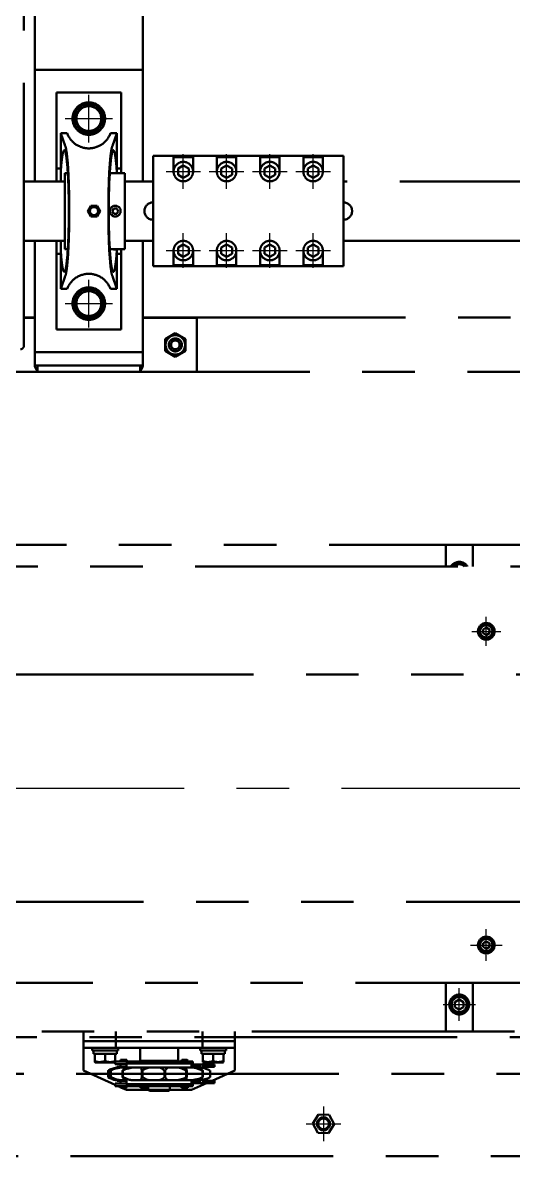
# Model space of a CAD drawing. Header units: millimetres. Extents: x -993 to 13147, y -7260 to 4342.
# Drawn here: x 5444 to 5898, y 2744 to 3792 of the extents above; entities that cross this region are included whole.
import ezdxf

# ---------------------------------------------------------------- set-up
doc = ezdxf.new("R2010")
doc.units = ezdxf.units.MM
doc.header["$LTSCALE"] = 7.649257
doc.linetypes.add('CENTER', pattern=[50.8, 31.75, -6.35, 6.35, -6.35])
doc.linetypes.add('PHANTOM', pattern=[63.5, 31.75, -6.35, 6.35, -6.35, 6.35, -6.35])
for name, color, linetype in [('NoLayerName_001', 7, 'Continuous'), ('NoLayerName_002', 7, 'Continuous'), ('NoLayerName_003', 7, 'Continuous')]:
    doc.layers.add(name, color=color, linetype=linetype)

# ---------------------------------------------------------------- blocks, each defined once
blk = doc.blocks.new('JZB_0737')
at = {"layer": 'NoLayerName_001', "color": 3, "linetype": 'PHANTOM', "lineweight": 50}
for p, q in [((1548.9, 934.2), (1548.9, 1443.5)), ((1448.9, 1143.5), (1448.9, 934.2)), ((1448.9, 1037.2), (1548.9, 1037.2)), ((1492, 1004.2), (1485.1, 992.2)), ((1505.8, 1004.2), (1492, 1004.2)), ((1512.8, 992.2), (1505.8, 1004.2)), ((1485.1, 992.2), (1492, 980.2)), ((1505.8, 980.2), (1512.8, 992.2)), ((1512.6, 989.2), (1511, 989.2)), ((1492, 980.2), (1505.8, 980.2)), ((1468.9, 934.2), (1468.9, 946.2)), ((1528.9, 946.2), (1528.9, 941.9)), ((1476.7, 934.2), (1438.9, 934.2)), ((1558.3, 934.2), (1532.3, 934.2)), ((2029.3, 934.2), (1734.3, 934.2)), ((1438.9, 879.2), (1476.7, 879.2)), ((1448.9, 879.2), (1448.9, 764)), ((1468.9, 867.2), (1468.9, 879.2)), ((1528.9, 871.4), (1528.9, 867.2)), ((1532.3, 879.2), (1558.3, 879.2)), ((1548.9, 764), (1548.9, 879.2)), ((1734.3, 879.2), (2029.3, 879.2)), ((1492, 833.2), (1485.1, 821.2)), ((1505.8, 833.2), (1492, 833.2)), ((1512.8, 821.2), (1505.8, 833.2)), ((1485.1, 821.2), (1492, 809.2)), ((1505.8, 809.2), (1512.8, 821.2)), ((1512.6, 818.2), (1511, 818.2)), ((1438.9, 808.2), (1448.9, 808.2)), ((1438.9, 808), (1448.9, 808)), ((1492, 809.2), (1505.8, 809.2)), ((1548.9, 808.2), (2188.9, 808.2)), ((1548.9, 808), (1598.9, 808)), ((1598.9, 758), (1598.9, 808)), ((1569.4, 788.4), (1578.9, 793.9)), ((1569.4, 777.5), (1569.4, 788.4)), ((1578.9, 793.9), (1588.4, 788.4)), ((1588.4, 788.4), (1588.4, 777.5)), ((1448.9, 776.2), (1548.9, 776.2)), ((1578.9, 772), (1569.4, 777.5)), ((1588.4, 777.5), (1578.9, 772)), ((1398.9, 758), (1598.9, 758)), ((1448.9, 764), (1548.9, 764)), ((1451.4, 758), (1451.4, 764)), ((1546.4, 764), (1546.4, 758)), ((2188.9, 758.2), (1598.9, 758.2)), ((1963.9, 598.2), (1163.9, 598.2)), ((1828.9, 578.2), (1828.9, 598.2)), ((1853.9, 578.2), (1853.9, 598.2)), ((625.9, 578.2), (2331.9, 578.2)), ((1866.4, 521.6), (1863.4, 519.9)), ((1863.4, 519.9), (1863.4, 516.4)), ((1863.4, 516.4), (1866.4, 514.7)), ((1869.4, 519.9), (1866.4, 521.6)), ((1866.4, 514.7), (1869.4, 516.4)), ((1869.4, 516.4), (1869.4, 519.9)), ((1864.9, 510.6), (1864.9, 511.8)), ((1865.9, 510.5), (1865.9, 511.7)), ((1866.9, 510.5), (1866.9, 511.7)), ((2136.9, 478.2), (820.9, 478.2)), ((820.9, 268.2), (2320.9, 268.2)), ((1866.4, 231.6), (1863.4, 229.9)), ((1869.4, 229.9), (1866.4, 231.6)), ((1863.4, 229.9), (1863.4, 226.4)), ((1863.4, 226.4), (1866.4, 224.7)), ((1864.9, 220.6), (1864.9, 221.8)), ((1865.9, 220.5), (1865.9, 221.7)), ((1866.4, 224.7), (1869.4, 226.4)), ((1866.9, 220.5), (1866.9, 221.7)), ((1869.4, 226.4), (1869.4, 229.9)), ((2474, 193.2), (625.9, 193.2)), ((1828.9, 193.2), (1828.9, 148.2)), ((1853.9, 193.2), (1853.9, 148.2)), ((1841.4, 177.7), (1837.4, 175.4)), ((1837.4, 175.4), (1837.4, 170.9)), ((1837.4, 170.9), (1841.4, 168.6)), ((1845.4, 175.4), (1841.4, 177.7)), ((1841.4, 168.6), (1845.4, 170.9)), ((1845.4, 170.9), (1845.4, 175.4)), ((1839.5, 164.2), (1839.5, 165.4)), ((1840.8, 164), (1840.8, 165.2)), ((1842, 164), (1842, 165.2)), ((1163.9, 148.2), (1963.9, 148.2)), ((1493.9, 112.2), (1493.9, 148.2)), ((1523.9, 148.2), (1523.9, 133.2)), ((1603.9, 133.2), (1603.9, 148.2)), ((1633.9, 148.2), (1633.9, 112.2)), ((1633.9, 139.2), (1493.9, 139.2)), ((1493.9, 133.2), (1633.9, 133.2)), ((1501.9, 133.2), (1501.9, 130.7)), ((1525.9, 130.7), (1501.9, 130.7)), ((1503.2, 130.7), (1503.2, 127.7)), ((1524.7, 127.7), (1503.2, 127.7)), ((1504.4, 127.7), (1504.4, 120)), ((1513.9, 127.7), (1513.9, 120.8)), ((1523.4, 127.7), (1523.4, 120.8)), ((1524.7, 127.7), (1524.7, 130.7)), ((1525.9, 130.7), (1525.9, 133.2)), ((1546.4, 133.2), (1546.4, 121.2)), ((1581.4, 121.2), (1581.4, 133.2)), ((1601.9, 133.2), (1601.9, 130.7)), ((1625.9, 130.7), (1601.9, 130.7)), ((1603.2, 130.7), (1603.2, 127.7)), ((1624.7, 127.7), (1603.2, 127.7)), ((1604.4, 120), (1604.4, 127.7)), ((1613.9, 127.7), (1613.9, 120.8)), ((1623.4, 120), (1623.4, 127.7)), ((1624.7, 127.7), (1624.7, 130.7)), ((1625.9, 130.7), (1625.9, 133.2)), ((1504.4, 120), (1504.9, 119.7)), ((1522.9, 119.7), (1504.9, 119.7)), ((1523.4, 120.8), (1522.9, 120.6)), ((1522.9, 119.7), (1523.3, 119.9)), ((1546.4, 121.2), (1581.4, 121.2)), ((1546.4, 121.2), (1548, 119.6)), ((1579.9, 119.6), (1581.4, 121.2)), ((1604.4, 120), (1604.9, 119.7)), ((1622.9, 119.7), (1604.9, 119.7)), ((1622.9, 119.7), (1623.4, 120)), ((1493.9, 112.2), (1523.3, 98.9)), ((1613, 102.8), (1633.9, 112.2)), ((1526, 97.7), (1528.1, 96.8)), ((1529.2, 96.3), (1533.9, 94.2)), ((1552.5, 98.6), (1552.5, 97.9)), ((1575.3, 97.9), (1552.5, 97.9)), ((1553.9, 97.8), (1553.9, 94.3)), ((1573.9, 97.8), (1553.9, 97.8)), ((1554.4, 97.9), (1554.4, 97.8)), ((1573.4, 97.8), (1573.4, 97.9)), ((1573.9, 94.3), (1573.9, 97.8)), ((1575.3, 97.9), (1575.3, 98.6)), ((1593.9, 94.2), (1607.7, 100.4)), ((1533.9, 94.2), (1554, 94.2)), ((1553.9, 94.3), (1573.9, 94.3)), ((1553.9, 94.3), (1554.9, 93.3)), ((1572.9, 93.3), (1554.9, 93.3)), ((1572.9, 93.3), (1573.9, 94.3)), ((1573.8, 94.2), (1593.9, 94.2))]:
    blk.add_line(p, q, dxfattribs=at)
at = {"layer": 'NoLayerName_001', "color": 4, "linetype": 'CENTER', "lineweight": 25}
for p, q in [((1498.9, 970.2), (1498.9, 1014.2)), ((1476.9, 992.2), (1520.9, 992.2)), ((1586.3, 927.2), (1586.3, 959.2)), ((1626.3, 927.2), (1626.3, 959.2)), ((1666.3, 927.2), (1666.3, 959.2)), ((1706.3, 927.2), (1706.3, 959.2)), ((1570.3, 943.2), (1602.3, 943.2)), ((1610.3, 943.2), (1642.3, 943.2)), ((1650.3, 943.2), (1682.3, 943.2)), ((1690.3, 943.2), (1722.3, 943.2)), ((1586.3, 854.2), (1586.3, 886.2)), ((1626.3, 854.2), (1626.3, 886.2)), ((1666.3, 854.2), (1666.3, 886.2)), ((1706.3, 854.2), (1706.3, 886.2)), ((1570.3, 870.2), (1602.3, 870.2)), ((1610.3, 870.2), (1642.3, 870.2)), ((1650.3, 870.2), (1682.3, 870.2)), ((1690.3, 870.2), (1722.3, 870.2)), ((1498.9, 799.2), (1498.9, 843.2)), ((1476.9, 821.2), (1520.9, 821.2)), ((1866.4, 504.7), (1866.4, 531.7)), ((1852.9, 518.2), (1879.9, 518.2)), ((1866.4, 213.5), (1866.4, 242.9)), ((1851.7, 228.2), (1881.1, 228.2)), ((1841.4, 158.2), (1841.4, 188.2)), ((1826.4, 173.2), (1856.4, 173.2))]:
    blk.add_line(p, q, dxfattribs=at)
at = {"layer": 'NoLayerName_001', "color": 4, "linetype": 'CENTER', "lineweight": 50}
blk.add_line((2118.8, 109.1), (1009.1, 109.1), dxfattribs=at)
at = {"layer": 'NoLayerName_001', "color": 3, "linetype": 'PHANTOM', "lineweight": 50}
for centre, radius in [((1498.9, 992.2), 15), ((1498.9, 992.2), 11.5), ((1498.9, 821.2), 15), ((1498.9, 821.2), 11.5), ((1578.9, 783), 9), ((1578.9, 783), 6), ((1578.9, 783), 4), ((1866.4, 518.2), 6.5), ((1866.4, 518.2), 5.7), ((1866.4, 228.2), 6.5), ((1866.4, 228.2), 5.7), ((1841.4, 173.2), 8), ((1841.4, 173.2), 7)]:
    blk.add_circle(centre, radius, dxfattribs=at)
for centre, radius, start, end in [((1498.9, 992.2), 14, 4.1967, 355.8033), ((1558.3, 906.7), 8, 90, 270), ((1734.3, 906.7), 8, 270, 90), ((1498.9, 821.2), 14, 4.1967, 355.8033), ((1455.3, 764.4), 6.4, 183.5833, 232.4557), ((1542.5, 764.4), 6.4, 307.5443, 356.4167), ((1841.4, 573.2), 9.2, 32.9207, 147.0793), ((1841.4, 573.2), 8, 38.6822, 141.3178), ((1841.4, 573.2), 7, 45.5847, 134.4153), ((1866.4, 518.2), 7.7, 273.8146, 266.1854), ((1866.4, 228.2), 7.7, 273.8146, 266.1854), ((1841.4, 173.2), 9.2, 273.9911, 266.0089)]:
    blk.add_arc(centre, radius, start, end, dxfattribs=at)
at = {"layer": 'NoLayerName_001', "color": 3, "linetype": 'PHANTOM', "lineweight": 50, "end_tangent": (-0.982197, 0.187856)}
for points, start_tangent in [([(1513.9, 120.8), (1508.8, 120), (1504.4, 120.8)], (-0.986522, -0.163629)), ([(1522.9, 120.6), (1518.3, 120), (1513.9, 120.8)], (-0.989316, -0.145787)), ([(1613.9, 120.8), (1608.8, 120), (1604.4, 120.8)], (-0.986522, -0.163629)), ([(1623.4, 120.8), (1618.3, 120), (1613.9, 120.8)], (-0.986522, -0.163629))]:
    blk.add_spline(points, degree=3, dxfattribs=dict(at, start_tangent=start_tangent))
at = {"layer": 'NoLayerName_002', "color": 3, "linetype": 'PHANTOM', "lineweight": 50}
for p, q in [((1438.9, 782.3), (1438.9, 1627.7)), ((139.4, 142.9), (2210.7, 142.9)), ((2210.7, 32.9), (139.4, 32.9))]:
    blk.add_line(p, q, dxfattribs=at)
at = {"layer": 'NoLayerName_002', "color": 4, "linetype": 'CENTER', "lineweight": 25}
for p, q in [((1715.9, 78.9), (1715.9, 46.9)), ((1699.9, 62.9), (1731.9, 62.9))]:
    blk.add_line(p, q, dxfattribs=at)
at = {"layer": 'NoLayerName_002', "color": 3, "linetype": 'PHANTOM', "lineweight": 50}
blk.add_circle((1715.9, 62.9), 6, dxfattribs=at)
blk.add_arc((1435.6, 782.3), 3.3, 270, 0, dxfattribs=at)
at = {"layer": 'NoLayerName_003', "color": 3, "linetype": 'PHANTOM', "lineweight": 50}
for p, q in [((1468.9, 1016.2), (1468.9, 946.2)), ((1528.9, 1016.2), (1468.9, 1016.2)), ((1528.9, 946.2), (1528.9, 1016.2)), ((1472.9, 978.7), (1472.9, 934.2)), ((1478.9, 978.7), (1472.9, 978.7)), ((1477.1, 966.9), (1472.9, 978.5)), ((1524.9, 978.7), (1518.9, 978.7)), ((1524.9, 978.5), (1520.7, 966.9)), ((1524.9, 978.7), (1524.9, 942.3)), ((1558.3, 957.7), (1558.3, 855.7)), ((1558.3, 957.7), (1734.3, 957.7)), ((1595.3, 956.7), (1577.3, 956.7)), ((1577.3, 956.7), (1577.3, 943.2)), ((1595.3, 943.2), (1595.3, 956.7)), ((1635.3, 956.7), (1617.3, 956.7)), ((1617.3, 956.7), (1617.3, 943.2)), ((1635.3, 943.2), (1635.3, 956.7)), ((1675.3, 956.7), (1657.3, 956.7)), ((1657.3, 956.7), (1657.3, 943.2)), ((1675.3, 943.2), (1675.3, 956.7)), ((1715.3, 956.7), (1697.3, 956.7)), ((1697.3, 956.7), (1697.3, 943.2)), ((1715.3, 943.2), (1715.3, 956.7)), ((1734.3, 855.7), (1734.3, 957.7)), ((1468.9, 946.2), (1472.9, 946.2)), ((1524.9, 946.2), (1528.9, 946.2)), ((1586.3, 948.9), (1581.4, 946)), ((1581.4, 946), (1581.4, 940.3)), ((1591.3, 946), (1586.3, 948.9)), ((1591.3, 940.3), (1591.3, 946)), ((1626.3, 948.9), (1621.4, 946)), ((1621.4, 946), (1621.4, 940.3)), ((1631.3, 946), (1626.3, 948.9)), ((1631.3, 940.3), (1631.3, 946)), ((1666.3, 948.9), (1661.4, 946)), ((1661.4, 946), (1661.4, 940.3)), ((1671.3, 946), (1666.3, 948.9)), ((1671.3, 940.3), (1671.3, 946)), ((1706.3, 948.9), (1701.4, 946)), ((1701.4, 946), (1701.4, 940.3)), ((1711.3, 946), (1706.3, 948.9)), ((1711.3, 940.3), (1711.3, 946)), ((1479.5, 941.9), (1476.7, 941.9)), ((1476.7, 871.4), (1476.7, 941.9)), ((1532.3, 941.9), (1518.3, 941.9)), ((1532.3, 871.4), (1532.3, 941.9)), ((1581.4, 940.3), (1586.3, 937.4)), ((1586.3, 937.4), (1591.3, 940.3)), ((1621.4, 940.3), (1626.3, 937.4)), ((1626.3, 937.4), (1631.3, 940.3)), ((1661.4, 940.3), (1666.3, 937.4)), ((1666.3, 937.4), (1671.3, 940.3)), ((1701.4, 940.3), (1706.3, 937.4)), ((1706.3, 937.4), (1711.3, 940.3)), ((1500.8, 911.7), (1497.9, 906.7)), ((1497.9, 906.7), (1500.8, 901.7)), ((1506.6, 911.7), (1500.8, 911.7)), ((1500.8, 901.7), (1506.6, 901.7)), ((1506.6, 911.7), (1509.5, 906.7)), ((1509.5, 906.7), (1506.6, 901.7)), ((1521.9, 909.2), (1520.4, 906.7)), ((1520.4, 906.7), (1521.9, 904.2)), ((1524.7, 909.2), (1521.9, 909.2)), ((1521.9, 904.2), (1524.7, 904.2)), ((1526.2, 906.7), (1524.7, 909.2)), ((1524.7, 904.2), (1526.2, 906.7)), ((1472.9, 834.7), (1472.9, 879.2)), ((1476.7, 871.4), (1479.5, 871.4)), ((1518.3, 871.4), (1532.3, 871.4)), ((1524.9, 834.7), (1524.9, 871)), ((1577.3, 870.2), (1577.3, 856.7)), ((1586.3, 875.9), (1581.4, 873)), ((1581.4, 873), (1581.4, 867.3)), ((1591.3, 873), (1586.3, 875.9)), ((1591.3, 867.3), (1591.3, 873)), ((1595.3, 856.7), (1595.3, 870.2)), ((1617.3, 870.2), (1617.3, 856.7)), ((1626.3, 875.9), (1621.4, 873)), ((1621.4, 873), (1621.4, 867.3)), ((1631.3, 873), (1626.3, 875.9)), ((1631.3, 867.3), (1631.3, 873)), ((1635.3, 856.7), (1635.3, 870.2)), ((1657.3, 870.2), (1657.3, 856.7)), ((1666.3, 875.9), (1661.4, 873)), ((1661.4, 873), (1661.4, 867.3)), ((1671.3, 873), (1666.3, 875.9)), ((1671.3, 867.3), (1671.3, 873)), ((1675.3, 856.7), (1675.3, 870.2)), ((1697.3, 870.2), (1697.3, 856.7)), ((1706.3, 875.9), (1701.4, 873)), ((1701.4, 873), (1701.4, 867.3)), ((1711.3, 873), (1706.3, 875.9)), ((1711.3, 867.3), (1711.3, 873)), ((1715.3, 856.7), (1715.3, 870.2)), ((1468.9, 867.2), (1468.9, 797.2)), ((1472.9, 867.2), (1468.9, 867.2)), ((1528.9, 867.2), (1524.9, 867.2)), ((1528.9, 797.2), (1528.9, 867.2)), ((1581.4, 867.3), (1586.3, 864.4)), ((1586.3, 864.4), (1591.3, 867.3)), ((1621.4, 867.3), (1626.3, 864.4)), ((1626.3, 864.4), (1631.3, 867.3)), ((1661.4, 867.3), (1666.3, 864.4)), ((1666.3, 864.4), (1671.3, 867.3)), ((1701.4, 867.3), (1706.3, 864.4)), ((1706.3, 864.4), (1711.3, 867.3)), ((1734.3, 855.7), (1558.3, 855.7)), ((1577.3, 856.7), (1595.3, 856.7)), ((1617.3, 856.7), (1635.3, 856.7)), ((1657.3, 856.7), (1675.3, 856.7)), ((1697.3, 856.7), (1715.3, 856.7)), ((1472.9, 834.9), (1477.1, 846.4)), ((1520.7, 846.4), (1524.9, 834.9)), ((1478.9, 834.7), (1472.9, 834.7)), ((1524.9, 834.7), (1518.9, 834.7)), ((1468.9, 797.2), (1528.9, 797.2)), ((1523.3, 120.5), (1523.3, 118.1)), ((1546.8, 120.5), (1523.3, 120.5)), ((1534, 118.1), (1523.3, 118.1)), ((1525.1, 115.5), (1533.9, 115.5)), ((1534, 122), (1528.1, 122)), ((1528.1, 122), (1528.1, 120.5)), ((1528.1, 118.1), (1528.1, 115.5)), ((1534.9, 119.6), (1533.9, 118.6)), ((1533.9, 118.6), (1533.9, 115.1)), ((1593.9, 118.6), (1533.9, 118.6)), ((1534, 120.5), (1534, 122)), ((1592.9, 119.6), (1534.9, 119.6)), ((1546.8, 120.8), (1546.8, 120.5)), ((1580.8, 120.5), (1595.2, 120.5)), ((1585, 122), (1584.5, 121.5)), ((1584.5, 121.5), (1584.5, 120.5)), ((1584.5, 121.5), (1590.4, 121.5)), ((1589.9, 122), (1585, 122)), ((1590.4, 121.5), (1589.9, 122)), ((1590.4, 120.5), (1590.4, 121.5)), ((1593.9, 118.6), (1592.9, 119.6)), ((1593.9, 115.1), (1593.9, 118.6)), ((1593.9, 118.1), (1595.2, 118.1)), ((1593.9, 117.9), (1615.2, 117.9)), ((1593.9, 115.5), (1602.5, 115.5)), ((1595.2, 118.1), (1595.2, 120.5)), ((1601.3, 117.9), (1601.3, 115.5)), ((1615.2, 115.5), (1603.5, 115.5)), ((1615.2, 115.5), (1615.2, 117.9)), ((1516.7, 112.1), (1516.7, 106.1)), ((1516.7, 106.1), (1518.4, 105.1)), ((1524.5, 115), (1518.4, 113.2)), ((1519, 112.1), (1519.2, 112.1)), ((1519, 112.1), (1519, 106.1)), ((1519, 106.1), (1519.2, 106.1)), ((1519.2, 112.1), (1519.2, 106.1)), ((1524.5, 115), (1525.8, 115.1)), ((1528.2, 115), (1529.9, 115.1)), ((1602, 115.1), (1529.9, 115.1)), ((1530.1, 112.1), (1530.5, 112.1)), ((1530.1, 112.1), (1530.1, 106.1)), ((1530.1, 106.1), (1530.5, 106.1)), ((1530.5, 112.1), (1530.5, 106.1)), ((1533.6, 115.1), (1533.2, 115)), ((1539.1, 115), (1540.8, 115.1)), ((1546.6, 115.1), (1547, 115)), ((1547.9, 112.1), (1548.5, 112.1)), ((1547.9, 112.1), (1547.9, 106.1)), ((1547.9, 106.1), (1548.5, 106.1)), ((1548.5, 112.1), (1548.5, 106.1)), ((1554.8, 115), (1556.2, 115.1)), ((1563.1, 115.1), (1564.2, 115)), ((1568.9, 112.1), (1569.5, 112.1)), ((1568.9, 112.1), (1568.9, 106.1)), ((1568.9, 106.1), (1569.5, 106.1)), ((1569.5, 112.1), (1569.5, 106.1)), ((1572.4, 115), (1573.2, 115.1)), ((1579.7, 115.1), (1581.3, 115)), ((1588.2, 115), (1588.2, 115)), ((1588.9, 112.1), (1589.4, 112.1)), ((1588.9, 112.1), (1588.9, 106.1)), ((1588.9, 106.1), (1589.4, 106.1)), ((1589.4, 112.1), (1589.4, 106.1)), ((1593.2, 115.1), (1594.9, 115)), ((1599.3, 115), (1598.6, 115.1)), ((1600.9, 115.1), (1602.4, 115)), ((1603.9, 112.1), (1604.3, 112.1)), ((1603.9, 112.1), (1603.9, 106.1)), ((1603.9, 106.1), (1604.3, 106.1)), ((1604.3, 112.1), (1604.3, 106.1)), ((1611.1, 112.1), (1611.1, 112.1)), ((1611.1, 112.1), (1611.1, 106.1)), ((1611.1, 112.1), (1611.1, 106.1)), ((1611.1, 106.1), (1611.1, 106.1)), ((1534, 100.1), (1523.3, 100.1)), ((1523.3, 100.1), (1523.3, 97.7)), ((1553.9, 97.7), (1523.3, 97.7)), ((1525.4, 103.2), (1524.5, 103.3)), ((1525.1, 102.8), (1533.9, 102.8)), ((1528.1, 102.8), (1528.1, 100.1)), ((1528.1, 97.7), (1528.1, 96.8)), ((1528.1, 96.8), (1534, 96.8)), ((1528.1, 96.8), (1528.6, 96.3)), ((1529.9, 103.2), (1528.2, 103.3)), ((1528.6, 96.3), (1533.5, 96.3)), ((1533.6, 103.2), (1529.9, 103.2)), ((1533.2, 103.3), (1533.6, 103.2)), ((1533.5, 96.3), (1534, 96.8)), ((1533.9, 103.2), (1533.9, 99.6)), ((1593.9, 99.6), (1533.9, 99.6)), ((1533.9, 99.6), (1534.9, 98.6)), ((1534, 96.8), (1534, 97.7)), ((1592.9, 98.6), (1534.9, 98.6)), ((1540.8, 103.2), (1539.1, 103.3)), ((1540.8, 103.2), (1600.9, 103.2)), ((1547, 103.3), (1546.6, 103.2)), ((1546.8, 97.7), (1546.8, 96.3)), ((1546.8, 96.3), (1552.7, 96.3)), ((1552.7, 96.3), (1552.7, 97.7)), ((1556.2, 103.2), (1554.8, 103.3)), ((1564.2, 103.3), (1563.1, 103.2)), ((1573.2, 103.2), (1572.4, 103.3)), ((1573.9, 97.7), (1595.2, 97.7)), ((1581.3, 103.3), (1579.7, 103.2)), ((1584.5, 97.7), (1584.5, 96.3)), ((1590.4, 96.3), (1584.5, 96.3)), ((1588.2, 103.2), (1588.2, 103.3)), ((1590.4, 96.3), (1590.4, 97.7)), ((1592.9, 98.6), (1593.9, 99.6)), ((1594.9, 103.3), (1593.2, 103.2)), ((1593.9, 99.6), (1593.9, 103.2)), ((1602.4, 102.8), (1593.9, 102.8)), ((1593.9, 100.4), (1615.2, 100.4)), ((1593.9, 100.1), (1595.2, 100.1)), ((1595.2, 97.7), (1595.2, 100.1)), ((1598.6, 103.2), (1599.3, 103.3)), ((1602.4, 103.3), (1600.9, 103.2)), ((1601.3, 100.4), (1601.3, 102.8)), ((1603.6, 102.8), (1615.2, 102.8)), ((1615.2, 100.4), (1615.2, 102.8)), ((1711.4, 71.6), (1706.1, 63.3)), ((1706.1, 63.3), (1710.7, 54.6)), ((1721.2, 71.2), (1711.4, 71.6)), ((1725.7, 62.5), (1721.2, 71.2)), ((1710.7, 54.6), (1720.5, 54.2)), ((1720.5, 54.2), (1725.7, 62.5))]:
    blk.add_line(p, q, dxfattribs=at)
for centre, radius in [((1586.3, 943.2), 9), ((1626.3, 943.2), 9), ((1666.3, 943.2), 9), ((1706.3, 943.2), 9), ((1503.7, 906.7), 5), ((1503.7, 906.7), 4.63), ((1503.7, 906.7), 3.73), ((1523.3, 906.7), 5), ((1586.3, 870.2), 9), ((1626.3, 870.2), 9), ((1666.3, 870.2), 9), ((1706.3, 870.2), 9), ((1715.9, 62.9), 5)]:
    blk.add_circle(centre, radius, dxfattribs=at)
for centre, radius, start, end in [((1498.9, 986), 21.3, 200.024, 339.976), ((1498.9, 827.4), 21.3, 20.024, 159.976), ((1526.5, 96.4), 18.7, 92.0556, 96.7457), ((1601.3, 96.4), 18.7, 85.1455, 87.9444)]:
    blk.add_arc(centre, radius, start, end, dxfattribs=at)
for centre, major_axis, ratio, start_param, end_param in [((1476.2, 906.7), (0, -61.5), 0.075472, 0.20386, 2.937733), ((1521.6, 906.7), (0, -61.5), 0.075472, 3.345452, 6.079325), ((1476.2, 906.7), (0, 56.2), 0.075472, 0, 0.884082), ((1476.2, 906.7), (0, 56.2), 0.075472, 3.141593, 6.283185), ((1521.6, 906.7), (0, -56.2), 0.075472, 3.141593, 6.283185), ((1521.6, 906.7), (0, -56.2), 0.075472, 2.257511, 3.141593), ((1476.2, 906.7), (0, 56.2), 0.075472, 2.257511, 3.141593), ((1523.3, 873.7), (5, 0), 0.5, 4.298663, 4.712389), ((1521.6, 906.7), (0, -56.2), 0.075472, 0, 0.884082), ((1523.3, 873.7), (5, 0), 0.5, 4.712389, 5.126115)]:
    blk.add_ellipse(centre, major_axis=major_axis, ratio=ratio, start_param=start_param, end_param=end_param, dxfattribs=at)
for points, start_tangent, end_tangent in [([(1518.4, 113.2), (1518.3, 113.1), (1516.7, 112.1)], (-0.886583, -0.46257), (-0.857902, -0.513813)), ([(1518.4, 105.1), (1522.7, 103.5), (1524.5, 103.3)], (0.942198, -0.335058), (0.987508, -0.15757)), ([(1519, 112.1), (1524, 114.7), (1525.5, 115)], (0.893124, 0.449811), (0.982473, 0.186405)), ([(1525.5, 103.3), (1520.3, 105.1), (1519, 106.1)], (-0.940804, 0.338951), (-0.814556, 0.580084)), ([(1528.2, 115), (1521, 113.1), (1519.2, 112.1)], (-0.967776, -0.251811), (-0.889276, -0.457371)), ([(1519.2, 106.1), (1526.2, 103.5), (1528.2, 103.3)], (0.939766, -0.34182), (0.990742, -0.135755)), ([(1530.1, 112.1), (1532.5, 114.7), (1533.2, 115)], (0.690917, 0.722934), (0.930333, 0.366715)), ([(1533.2, 103.3), (1530.7, 105.1), (1530.1, 106.1)], (-0.800575, 0.599233), (-0.559978, 0.828508)), ([(1539.1, 115), (1532.3, 113.1), (1530.5, 112.1)], (-0.963991, -0.265933), (-0.877955, -0.478744)), ([(1530.5, 106.1), (1537.1, 103.5), (1539.1, 103.3)], (0.933026, -0.359808), (0.989612, -0.143767)), ([(1547.9, 112.1), (1547.2, 114.7), (1547, 115)], (-0.254733, 0.967011), (-0.573054, 0.819518)), ([(1547, 103.3), (1547.7, 105.1), (1547.9, 106.1)], (0.345556, 0.938398), (0.183143, 0.983086)), ([(1554.8, 115), (1549.8, 113.1), (1548.5, 112.1)], (-0.937271, -0.348601), (-0.805693, -0.592333)), ([(1548.5, 106.1), (1553.4, 103.5), (1554.8, 103.3)], (0.887242, -0.461304), (0.981353, -0.192216)), ([(1568.9, 112.1), (1565.2, 114.7), (1564.2, 115)], (-0.819573, 0.572974), (-0.967024, 0.254684)), ([(1564.2, 103.3), (1567.9, 105.1), (1568.9, 106.1)], (0.894387, 0.447295), (0.711165, 0.703025)), ([(1572.4, 115), (1570.1, 113.1), (1569.5, 112.1)], (-0.773353, -0.633976), (-0.525171, -0.850997)), ([(1569.5, 106.1), (1571.7, 103.5), (1572.4, 103.3)], (0.657489, -0.753464), (0.918099, -0.396351)), ([(1588.9, 112.1), (1583, 114.7), (1581.3, 115)], (-0.917953, 0.39669), (-0.987006, 0.160683)), ([(1581.3, 103.3), (1587.3, 105.1), (1588.9, 106.1)], (0.955391, 0.295345), (0.853303, 0.521416)), ([(1588.2, 115), (1589.2, 113.1), (1589.4, 112.1)], (0.440426, -0.897789), (0.240873, -0.970557)), ([(1589.4, 106.1), (1588.5, 103.5), (1588.2, 103.3)], (-0.331132, -0.943584), (-0.681619, -0.731707)), ([(1603.9, 112.1), (1597, 114.7), (1594.9, 115)], (-0.939367, 0.342913), (-0.990676, 0.136237)), ([(1594.9, 103.3), (1602.1, 105.1), (1603.9, 106.1)], (0.967554, 0.252665), (0.888602, 0.45868)), ([(1599.3, 115), (1603.3, 113.1), (1604.3, 112.1)], (0.903163, -0.429297), (0.728788, -0.684739)), ([(1604.3, 106.1), (1600.4, 103.5), (1599.3, 103.3)], (-0.832897, -0.553429), (-0.97007, -0.242824)), ([(1611.1, 112.1), (1604.4, 114.7), (1602.4, 115)], (-0.934359, 0.356334), (-0.989837, 0.142208)), ([(1602.4, 103.3), (1609.3, 105.1), (1611.1, 106.1)], (0.964743, 0.263195), (0.880178, 0.474644))]:
    blk.add_spline(points, degree=3, dxfattribs=dict(at, start_tangent=start_tangent, end_tangent=end_tangent))

msp = doc.modelspace()

# ---------------------------------------------------------------- linework, layer by layer
at = {"layer": 'NoLayerName_001', "color": 4, "linetype": 'CENTER', "lineweight": 25}
msp.add_line((-90, 3084.3579), (6547.9144, 3084.3579), dxfattribs=at)

# ---------------------------------------------------------------- block references
at = {"layer": 'NoLayerName_001'}
msp.add_blockref('JZB_0737', (4006.0935, 2711.1955), dxfattribs=at)

doc.saveas('drawing.dxf')
